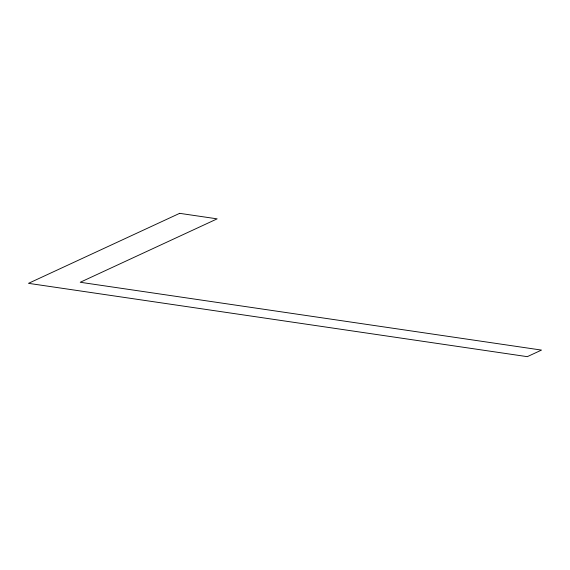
<?xml version="1.0" encoding="UTF-8"?>
<svg xmlns="http://www.w3.org/2000/svg" width="570" height="570" viewBox="0 0 570 570"><rect width="100%" height="100%" fill="white"/><g stroke="black" fill="none" stroke-linecap="round" stroke-linejoin="round"><path stroke-width="0.85" d="M179.65 213.337L28.5 283.34L527.293 356.663L541.5 350.087L80.22 282.271L217.156 218.852L179.65 213.337"/></g></svg>
